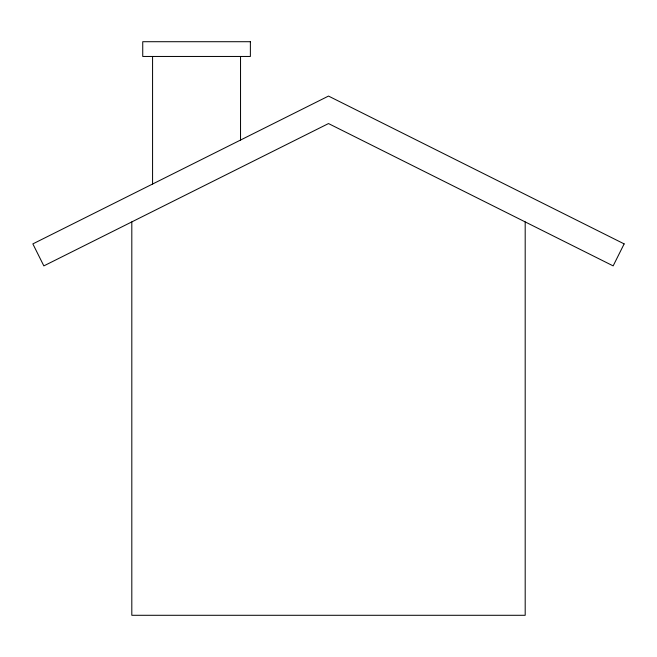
<?xml version="1.0" encoding="UTF-8"?>
<svg xmlns="http://www.w3.org/2000/svg" width="657" height="657" viewBox="0 0 657 657"><rect width="100%" height="100%" fill="white"/><g stroke="black" fill="none" stroke-linecap="round" stroke-linejoin="round"><path stroke-width="0.99" d="M525.189 221.91L525.189 615.289L131.811 615.289L131.811 221.91M240.536 56.461L240.536 140.056M152.572 56.461L152.572 184.034M624.15 243.895L613.153 265.888L328.5 123.565L43.847 265.888L32.85 243.895L328.5 96.07L624.15 243.895M250.374 41.711L142.741 41.711L142.741 56.461L250.374 56.461L250.374 41.711"/></g></svg>
